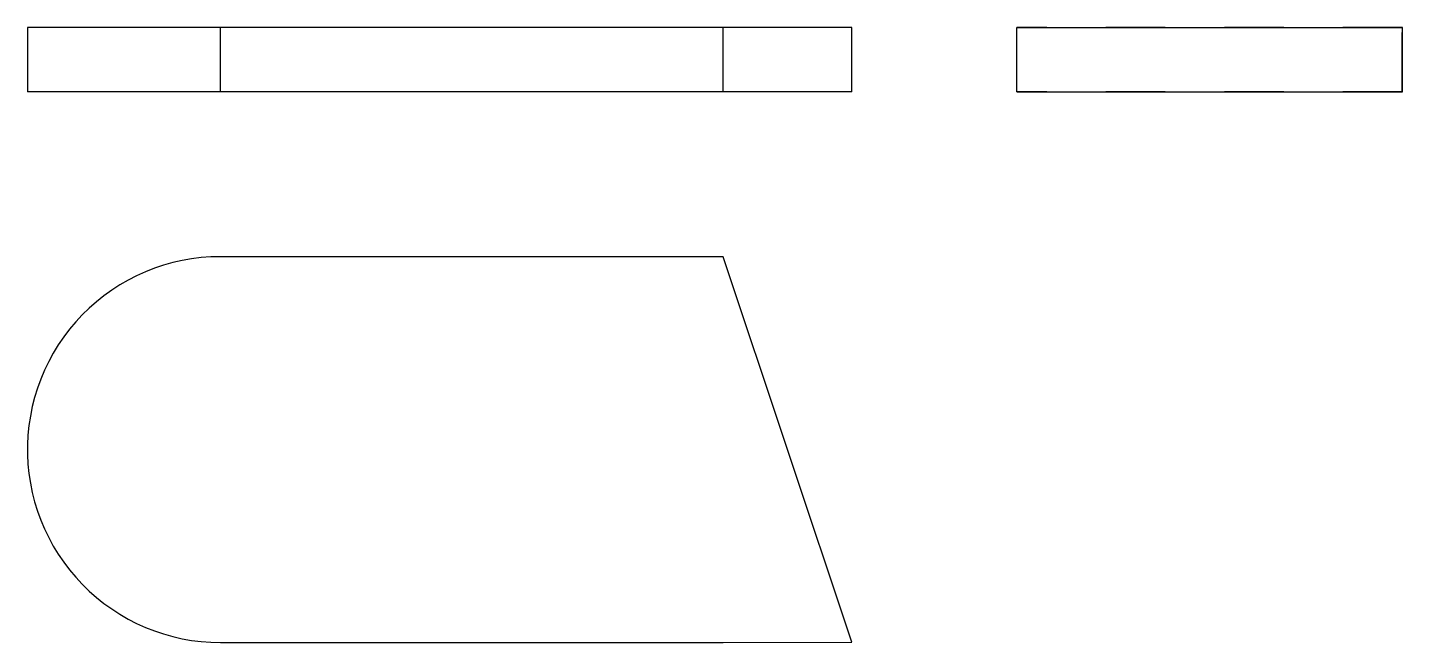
# Model space of a CAD drawing. Extents: x 0 to 2.32, y 0 to 1.04.
import ezdxf

# ---------------------------------------------------------------- set-up
doc = ezdxf.new("R2010")
doc.units = 0
doc.linetypes.add('HIDDEN', pattern=[0.069573, 0.046405, -0.023168])
for name, color, linetype in [('FRONT', 7, 'CONTINUOUS'), ('LEFT', 7, 'CONTINUOUS'), ('LEFT_HID', 7, 'HIDDEN'), ('TOP', 7, 'CONTINUOUS')]:
    doc.layers.add(name, color=color, linetype=linetype)

msp = doc.modelspace()

# ---------------------------------------------------------------- linework, layer by layer
at = {"layer": 'FRONT'}
for p, q in [((0.325615, 1.038061), (0, 1.038061)), ((0, 1.038061), (0, 0.929522)), ((1.174385, 1.038061), (0.325615, 1.038061)), ((0.325615, 0.929522), (0.325615, 1.038061)), ((1.174385, 0.929522), (1.174385, 1.038061)), ((1.391461, 1.038061), (1.174385, 1.038061)), ((1.391461, 0.929522), (1.391461, 1.038061)), ((0.325615, 0.929522), (0, 0.929522)), ((1.174385, 0.929522), (0.325615, 0.929522)), ((1.391461, 0.929522), (1.174385, 0.929522))]:
    msp.add_line(p, q, dxfattribs=at)
at = {"layer": 'LEFT'}
for p, q in [((1.669753, 1.038061), (2.320983, 1.038061)), ((1.669753, 0.929522), (1.669753, 1.038061)), ((2.320983, 0.929522), (2.320983, 1.038061)), ((1.669753, 0.929522), (2.320983, 0.929522))]:
    msp.add_line(p, q, dxfattribs=at)
at = {"layer": 'LEFT_HID', "linetype": 'HIDDEN'}
for p, q in [((2.320462, 1.038061), (1.669753, 1.038061)), ((2.320462, 0.929522), (2.320462, 1.038061)), ((2.320983, 1.038061), (2.320462, 1.038061)), ((2.320462, 0.929522), (1.669753, 0.929522)), ((2.320983, 0.929522), (2.320462, 0.929522))]:
    msp.add_line(p, q, dxfattribs=at)
at = {"layer": 'TOP'}
for p, q in [((0.309283, 0.650825), (0.293093, 0.649612)), ((0.325514, 0.65123), (0.309283, 0.650825)), ((1.174284, 0.65123), (0.325514, 0.65123)), ((1.39136, 0.000521), (1.174284, 0.65123)), ((0.214147, 0.631593), (0.199034, 0.625662)), ((0.229537, 0.636764), (0.214147, 0.631593)), ((0.245166, 0.641161), (0.229537, 0.636764)), ((0.260994, 0.644774), (0.245166, 0.641161)), ((0.276983, 0.647593), (0.260994, 0.644774)), ((0.293093, 0.649612), (0.276983, 0.647593)), ((0.155727, 0.603459), (0.142088, 0.594651)), ((0.169787, 0.611577), (0.155727, 0.603459)), ((0.184235, 0.618984), (0.169787, 0.611577)), ((0.199034, 0.625662), (0.184235, 0.618984)), ((0.128906, 0.585173), (0.116213, 0.575051)), ((0.142088, 0.594651), (0.128906, 0.585173)), ((0.104039, 0.564308), (0.092417, 0.552971)), ((0.116213, 0.575051), (0.104039, 0.564308)), ((0.081374, 0.54107), (0.070938, 0.528633)), ((0.092417, 0.552971), (0.081374, 0.54107)), ((0.061135, 0.515691), (0.051989, 0.502276)), ((0.070938, 0.528633), (0.061135, 0.515691)), ((0.043523, 0.488423), (0.035758, 0.474164)), ((0.051989, 0.502276), (0.043523, 0.488423)), ((0.035758, 0.474164), (0.028714, 0.459536)), ((0.022407, 0.444576), (0.016854, 0.429319)), ((0.028714, 0.459536), (0.022407, 0.444576)), ((0.016854, 0.429319), (0.012069, 0.413805)), ((0.008063, 0.398071), (0.004846, 0.382158)), ((0.012069, 0.413805), (0.008063, 0.398071)), ((0.004846, 0.382158), (0.002426, 0.366103)), ((0.000809, 0.349948), (0, 0.333733)), ((0.002426, 0.366103), (0.000809, 0.349948)), ((0, 0.333733), (0, 0.317497)), ((0, 0.317497), (0.000809, 0.301282)), ((0.000809, 0.301282), (0.002426, 0.285127)), ((0.002426, 0.285127), (0.004846, 0.269073)), ((0.004846, 0.269073), (0.008063, 0.253159)), ((0.008063, 0.253159), (0.012069, 0.237425)), ((0.012069, 0.237425), (0.016854, 0.221911)), ((0.016854, 0.221911), (0.022407, 0.206655)), ((0.022407, 0.206655), (0.028714, 0.191694)), ((0.028714, 0.191694), (0.035758, 0.177066)), ((0.035758, 0.177066), (0.043523, 0.162808)), ((0.043523, 0.162808), (0.051989, 0.148954)), ((0.051989, 0.148954), (0.061135, 0.135539)), ((0.061135, 0.135539), (0.070938, 0.122597)), ((0.070938, 0.122597), (0.081374, 0.11016)), ((0.081374, 0.11016), (0.092417, 0.098259)), ((0.092417, 0.098259), (0.104039, 0.086922)), ((0.104039, 0.086922), (0.116213, 0.076179)), ((0.116213, 0.076179), (0.128906, 0.066057)), ((0.128906, 0.066057), (0.142088, 0.056579)), ((0.142088, 0.056579), (0.155727, 0.047771)), ((0.155727, 0.047771), (0.169787, 0.039653)), ((0.169787, 0.039653), (0.184235, 0.032246)), ((0.184235, 0.032246), (0.199034, 0.025569)), ((0.199034, 0.025569), (0.214147, 0.019637)), ((0.214147, 0.019637), (0.229537, 0.014466)), ((0.229537, 0.014466), (0.245166, 0.010069)), ((0.245166, 0.010069), (0.260994, 0.006456)), ((0.260994, 0.006456), (0.276983, 0.003637)), ((0.276983, 0.003637), (0.293093, 0.001618)), ((0.293093, 0.001618), (0.309283, 0.000405)), ((0.309283, 0.000405), (0.325514, 0)), ((0.325514, 0), (1.174284, 0)), ((1.174284, 0), (1.39136, 0.000521))]:
    msp.add_line(p, q, dxfattribs=at)

doc.saveas('drawing.dxf')
